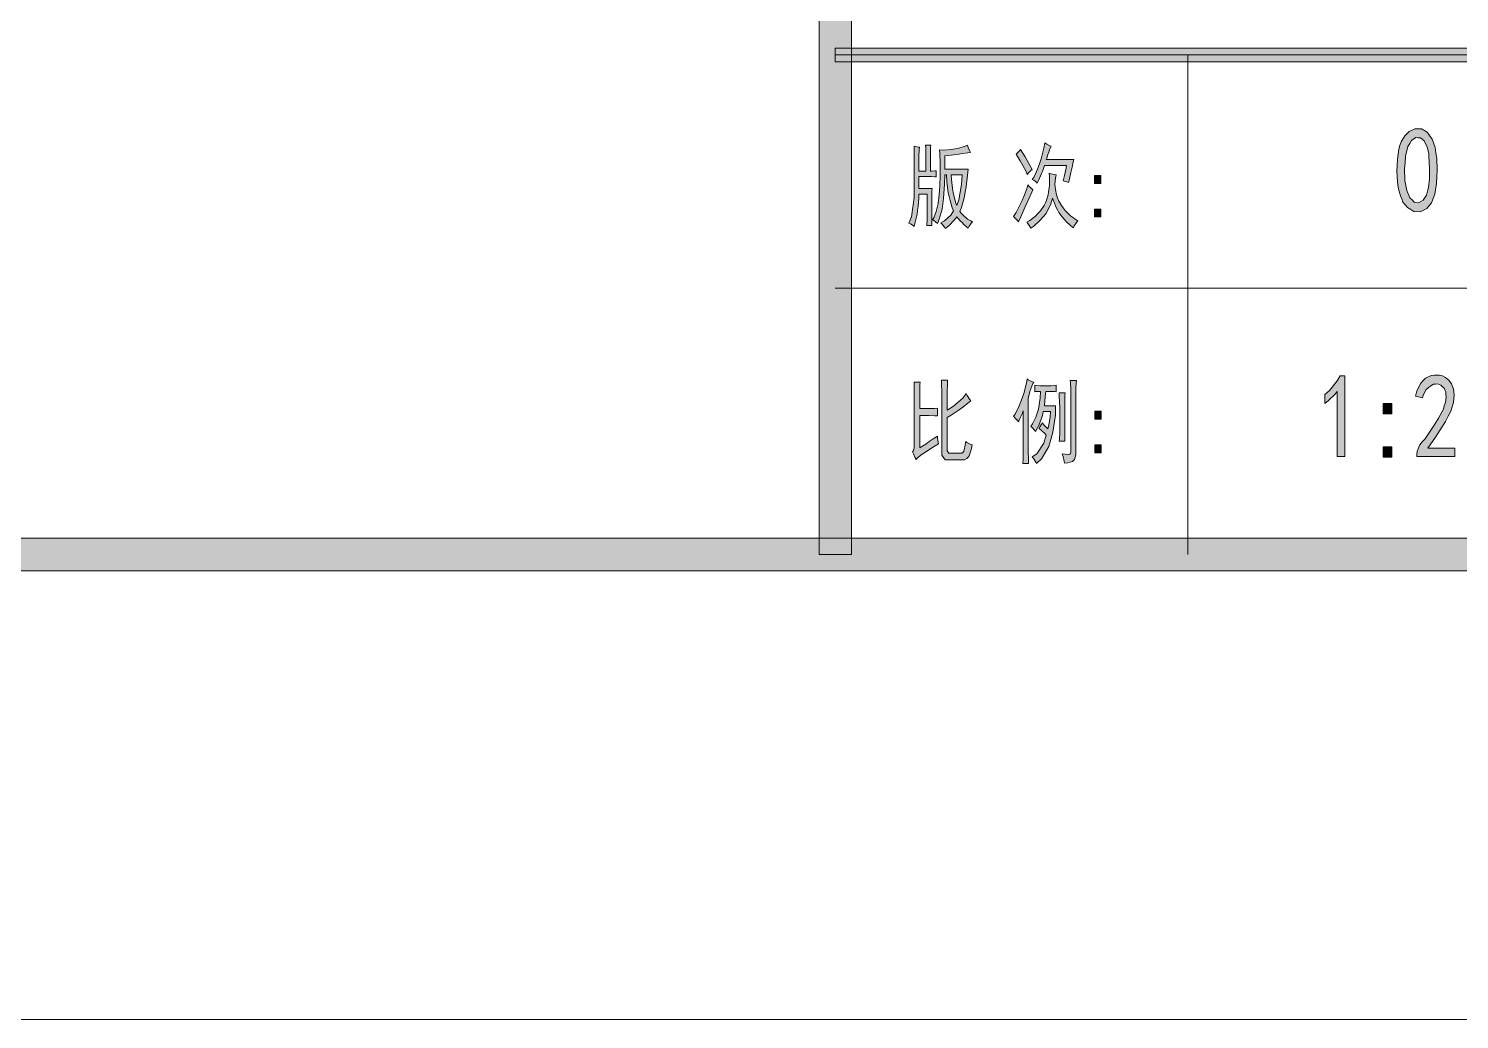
# Model space of a CAD drawing. Header units: millimetres. Extents: x -30643 to 86172, y -19411 to 63186.
# Drawn here: x 73935 to 79987, y -19411 to -15219 of the extents above; entities that cross this region are included whole.
import ezdxf

# ---------------------------------------------------------------- set-up
doc = ezdxf.new("R2010")
doc.units = ezdxf.units.MM

msp = doc.modelspace()

# ---------------------------------------------------------------- hatches: boundary and pattern name
h = msp.add_hatch(color=0)
h.dxf.hatch_style = 2
h.paths.add_polyline_path([(77415.8, -17443.9), (77278.6, -17443.9), (77278.6, 61219), (77415.8, 61219)])
h = msp.add_hatch(color=0)
h.dxf.hatch_style = 2
h.paths.add_polyline_path([(77346.8, -15360.3), (77346.8, -15301.2), (84204.9, -15301.2), (84204.9, -15360.3)])
h = msp.add_hatch(color=0)
h.paths.add_polyline_path([(79723.1, -15797.3), (79724.6, -15771.2), (79730.2, -15729.7), (79735.1, -15714.2), (79740.7, -15698.8), (79755.5, -15673.4), (79764.7, -15663.6), (79774.5, -15653.7), (79797.7, -15643.2), (79811.8, -15643.2), (79825.9, -15643.2), (79849.8, -15657.9), (79860.4, -15672), (79870.9, -15686.8), (79884.3, -15722.7), (79887.1, -15745.2), (79890.6, -15767), (79892.7, -15817), (79891.3, -15845.1), (79889.9, -15874), (79882.2, -15919.7), (79875.1, -15938), (79868.8, -15955.6), (79848.4, -15980.2), (79835, -15987.3), (79821, -15994.3), (79794.2, -15992.9), (79780.8, -15984.5), (79767.5, -15976), (79747.8, -15953.5), (79742.8, -15939.4), (79737.2, -15926.1), (79728.8, -15896.5), (79726.7, -15881), (79724.6, -15865.5), (79722.4, -15824)])
h.paths.add_polyline_path([(79756.9, -15785.3), (79754.8, -15812.8), (79756.2, -15862), (79759.7, -15883.1), (79764, -15904.2), (79777.3, -15934.5), (79786.5, -15943.6), (79795.6, -15952.8), (79813.9, -15956.3), (79823.8, -15950.7), (79832.9, -15945), (79847, -15923.2), (79851.2, -15907.1), (79856.1, -15890.9), (79860.4, -15855), (79860.4, -15835.3), (79860.4, -15816.3), (79859, -15780.4), (79857.5, -15764.9), (79856.8, -15748.7), (79849.8, -15719.9), (79843.5, -15707.2), (79837.8, -15694.5), (79821.7, -15680.5), (79811.8, -15680.5), (79802, -15679.8), (79784.4, -15692.4), (79776.6, -15705.1), (79768.9, -15717.8), (79759, -15758.6)])
h = msp.add_hatch(color=0)
h.dxf.hatch_style = 2
h.paths.add_polyline_path([(77703.6, -15721.3), (77702.2, -15733.9), (77700.8, -15757.2), (77700.8, -15767.7), (77700.8, -15821.9), (77729.6, -15821.9), (77729.6, -15749.4), (77729.6, -15741), (77729.6, -15722), (77728.9, -15712.1), (77750.7, -15712.1), (77750, -15720.6), (77749.3, -15738.9), (77749.3, -15749.4), (77749.3, -15821.9), (77756.4, -15821.9), (77769, -15821.2), (77774, -15820.5), (77774, -15846.5), (77767.6, -15845.8), (77754.3, -15845.1), (77747.2, -15845.1), (77700.8, -15845.1), (77700.8, -15895.8), (77756.4, -15895.8), (77755.7, -15906.3), (77755.7, -15936.6), (77755.7, -15956.3), (77755.7, -16052), (77734.5, -16052), (77735.3, -16024.6), (77736, -15958.4), (77736, -15919), (77700.8, -15919), (77700.8, -15936.6), (77697.3, -15971.1), (77695.1, -15988), (77693, -16004.2), (77685.3, -16038.6), (77680.4, -16056.2), (77676.1, -16052.7), (77664.9, -16045.7), (77657.8, -16042.2), (77669.8, -16015.4), (77681.1, -15933.1), (77681.1, -15877.5), (77681.1, -15821.2), (77681.1, -15741), (77680.4, -15717.1), (77686, -15718.5), (77697.3, -15720.6)])
h = msp.add_hatch(color=0)
h.paths.add_polyline_path([(77906.2, -15712.1), (77909.1, -15722), (77915.4, -15737.5), (77918.9, -15743.1), (77906.9, -15744.5), (77883, -15748), (77870.4, -15750.1), (77858.4, -15752.2), (77827.4, -15755.8), (77809.8, -15757.2), (77809.8, -15814.2), (77908.4, -15814.2), (77906.2, -15839.5), (77899.9, -15888.1), (77896.4, -15911.3), (77892.2, -15934.5), (77880.9, -15975.3), (77873.2, -15992.9), (77878.8, -15999.9), (77891.5, -16012.6), (77898.5, -16018.2), (77905.5, -16024.6), (77919.6, -16033), (77926.7, -16036.5), (77922.4, -16040.7), (77912.6, -16054.8), (77908.4, -16064), (77902, -16058.3), (77889.4, -16047.1), (77883, -16040), (77876.7, -16033.7), (77865.4, -16021), (77860.5, -16014.7), (77851.4, -16028.1), (77827.4, -16053.4), (77812, -16065.4), (77808.4, -16059.7), (77798.6, -16047.1), (77793.7, -16040.7), (77808.4, -16033), (77835.2, -16007.7), (77847.1, -15990.1), (77841.5, -15976.7), (77832.4, -15946.5), (77828.1, -15929.6), (77824.6, -15913.4), (77819, -15867.6), (77816.9, -15837.4), (77809.8, -15837.4), (77809.1, -15876.8), (77804.9, -15938), (77801.4, -15960.5), (77798.6, -15983), (77786.6, -16024.6), (77778.9, -16044.3), (77772.5, -16037.9), (77762.7, -16030.2), (77757.8, -16028.8), (77763.4, -16019.6), (77773.2, -15992.9), (77777.5, -15976), (77781.7, -15959.1), (77786.6, -15922.5), (77788, -15903.5), (77788.7, -15883.8), (77790.1, -15838.8), (77790.1, -15814.2), (77790.1, -15788.8), (77788.7, -15748), (77788, -15732.5), (77804.2, -15733.2), (77836.6, -15730.4), (77853.5, -15727.6), (77869.7, -15724.8), (77896.4, -15717.1)])
h.paths.add_polyline_path([(77836.6, -15837.4), (77838, -15857.8), (77842.9, -15895.8), (77845.7, -15912.7), (77849.2, -15930.3), (77857, -15957.7), (77860.5, -15966.9), (77869, -15942.9), (77880.2, -15878.2), (77883.7, -15837.4)])
h = msp.add_hatch(color=0)
h.dxf.hatch_style = 2
h.paths.add_polyline_path([(78130.7, -15730.4), (78149.7, -15762.1), (78173.6, -15805), (78179.3, -15815.6), (78174.3, -15819.8), (78163.8, -15829.6), (78158.2, -15836), (78152.5, -15821.2), (78129.3, -15778.3), (78111.7, -15750.8), (78116.6, -15745.9), (78125.8, -15736.1)])
h = msp.add_hatch(color=0)
h.dxf.hatch_style = 2
h.paths.add_polyline_path([(78260.2, -15717.1), (78258.1, -15719.2), (78253.2, -15731.8), (78249.6, -15741.7), (78246.1, -15751.5), (78241.2, -15767), (78239.1, -15772.6), (78355.9, -15772.6), (78353.1, -15783.2), (78348.2, -15805), (78346, -15816.3), (78343.2, -15827.5), (78336.9, -15854.3), (78333.4, -15869.8), (78326.3, -15867.6), (78315.1, -15864.1), (78310.2, -15863.4), (78315.8, -15840.2), (78323.5, -15807.8), (78324.9, -15798.7), (78232, -15798.7), (78229.2, -15806.4), (78222.9, -15823.3), (78219.4, -15832.5), (78215.2, -15841.6), (78206, -15862), (78201.1, -15872.6), (78197.6, -15868.3), (78187, -15860.6), (78180, -15857.1), (78187.7, -15846.5), (78202.5, -15813.5), (78210.2, -15791.6), (78218, -15769.8), (78229.2, -15725.5), (78233.5, -15703), (78241.2, -15708.6), (78254.6, -15714.9)])
h = msp.add_hatch(color=0)
h.dxf.hatch_style = 2
h.paths.add_polyline_path([(78281.3, -15837.4), (78277.8, -15852.2), (78275, -15877.5), (78276.4, -15888.8), (78277.8, -15900), (78282.7, -15922.5), (78286.9, -15934.5), (78290.5, -15945.8), (78303.1, -15967.6), (78310.9, -15977.4), (78319.3, -15988), (78334.8, -16004.2), (78342.5, -16011.2), (78349.6, -16017.5), (78365.7, -16028.8), (78373.5, -16033), (78367.2, -16039.3), (78358, -16054.1), (78355.2, -16062.6), (78343.2, -16053.4), (78323.5, -16035.1), (78315.1, -16025.3), (78306.6, -16016.1), (78292.6, -15996.4), (78286.9, -15985.9), (78281.3, -15976), (78270.8, -15950.7), (78265.8, -15935.9), (78258.8, -15960.5), (78238.4, -16000.6), (78225.7, -16016.1), (78212.3, -16031.6), (78186.3, -16055.5), (78174.3, -16064), (78170.1, -16056.2), (78161.7, -16043.6), (78156.8, -16037.9), (78170.1, -16030.9), (78193.3, -16012.6), (78203.9, -16001.3), (78214.5, -15990.1), (78230.6, -15967.6), (78235.6, -15956.3), (78240.5, -15944.3), (78246.8, -15921.8), (78248.2, -15911.3), (78250.3, -15900.7), (78252.5, -15882.4), (78252.5, -15876.1), (78253.2, -15869.1), (78252.5, -15846.5), (78251.8, -15831.1), (78258.8, -15833.2), (78273.6, -15836.7)])
h = msp.add_hatch(color=0)
h.dxf.hatch_style = 2
h.paths.add_polyline_path([(78469.9, -15874), (78443.2, -15874), (78443.2, -15840.2), (78469.9, -15840.2)])
h = msp.add_hatch(color=0)
h.dxf.hatch_style = 2
h.paths.add_polyline_path([(78182.8, -15900.7), (78177.9, -15910.6), (78165.2, -15938.7), (78156.8, -15957), (78149, -15975.3), (78131.4, -16014.7), (78122.3, -16036.5), (78117.3, -16030.9), (78106.1, -16019.6), (78100.5, -16013.3), (78111.7, -15996.4), (78129.3, -15962.6), (78137.1, -15945.8), (78144.1, -15929.6), (78156.8, -15896.5), (78161.7, -15880.3), (78165.9, -15885.2), (78176.5, -15895.1)])
h = msp.add_hatch(color=0)
h.dxf.hatch_style = 2
h.paths.add_polyline_path([(78469.9, -16016.1), (78443.2, -16016.1), (78443.2, -15982.3), (78469.9, -15982.3)])
h = msp.add_hatch(color=0)
h.dxf.hatch_style = 2
h.paths.add_polyline_path([(78186.3, -16714.2), (78182.1, -16720.5), (78170.1, -16755), (78163.1, -16783.8), (78163.1, -16992.1), (78163.1, -17007.6), (78163.8, -17040.7), (78163.8, -17058.3), (78140.6, -17058.3), (78141.3, -17042.1), (78142, -17010.4), (78142, -16994.9), (78142, -16835.9), (78138.5, -16845.8), (78127.9, -16869), (78121.6, -16882.4), (78118.8, -16878.8), (78108.2, -16866.9), (78100.5, -16859.1), (78108.2, -16850), (78125.1, -16814.8), (78134.2, -16789.5), (78144.1, -16763.4), (78156.1, -16719.1), (78158.2, -16700.1), (78163.1, -16704.3), (78176.5, -16711.4)])
h = msp.add_hatch(color=0)
h.dxf.hatch_style = 2
h.paths.add_polyline_path([(79469.8, -16755), (79459.3, -16767.7), (79433.2, -16793), (79417, -16804.9), (79417, -16766.9), (79437.5, -16750.1), (79469.8, -16709.9), (79482.5, -16687.4), (79501.5, -16687.4), (79501.5, -17029.4), (79469.8, -17029.4)])
h = msp.add_hatch(color=0)
h.dxf.hatch_style = 2
h.paths.add_polyline_path([(79806.9, -17021.7), (79807.6, -17006.2), (79818.8, -16979.5), (79829.4, -16967.5), (79840, -16955.5), (79866, -16918.2), (79882.2, -16892.9), (79897.7, -16867.6), (79918.8, -16828.9), (79923, -16814.8), (79927.9, -16800.7), (79931.4, -16776.8), (79930, -16766.9), (79929.3, -16757.1), (79921.6, -16740.9), (79915.2, -16733.9), (79908.9, -16727.5), (79894.1, -16721.9), (79885.7, -16723.3), (79877.3, -16724), (79861.8, -16732.5), (79854, -16738.8), (79846.3, -16745.8), (79835, -16766.9), (79830.8, -16781), (79800.5, -16774.7), (79806.9, -16752.2), (79823.1, -16718.4), (79833.6, -16708.5), (79843.5, -16698), (79866.7, -16686.7), (79880.1, -16685.3), (79888.5, -16684.6), (79902.6, -16684.6), (79908.9, -16686.7), (79915.2, -16688.1), (79928.6, -16695.2), (79935, -16700.1), (79942, -16705.7), (79953.2, -16721.9), (79957.5, -16733.2), (79961.7, -16743.7), (79965.2, -16770.5), (79963.8, -16785.9), (79962.4, -16801.4), (79950.4, -16838), (79939.2, -16859.1), (79927.9, -16880.9), (79885, -16947.8), (79853.3, -16993.5), (79968, -16993.5), (79968, -17029.4), (79806.9, -17029.4)])
h = msp.add_hatch(color=0)
h.dxf.hatch_style = 2
h.paths.add_polyline_path([(77705.7, -16714.2), (77705, -16726.8), (77704.3, -16757.1), (77704.3, -16774.7), (77704.3, -16826.8), (77732.4, -16826.8), (77743, -16826.8), (77766.9, -16826.1), (77779.6, -16825.4), (77779.6, -16857.7), (77766.9, -16857), (77743, -16856.3), (77732.4, -16856.3), (77704.3, -16856.3), (77704.3, -16992.1), (77713.4, -16986.5), (77730.3, -16976.6), (77737.4, -16971), (77744.4, -16966.1), (77765.5, -16952), (77778.9, -16942.9), (77779.6, -16952.7), (77782.4, -16968.9), (77783.1, -16975.2), (77769.7, -16983.7), (77742.3, -17001.3), (77728.2, -17010.4), (77714.1, -17019.6), (77694.4, -17035), (77689.5, -17041.4), (77685.3, -17034.3), (77677.5, -17018.2), (77673.3, -17009), (77676.1, -17006.2), (77680.4, -16993.5), (77681.1, -16984.4), (77681.1, -16777.5), (77681.1, -16759.2), (77681.1, -16727.5), (77680.4, -16714.2)])
h = msp.add_hatch(color=0)
h.dxf.hatch_style = 2
h.paths.add_polyline_path([(77821.1, -16706.4), (77821.1, -16722.6), (77820.4, -16753.6), (77820.4, -16768.4), (77820.4, -16833.1), (77847.1, -16816.2), (77887.2, -16781.7), (77899.9, -16763.4), (77904.8, -16771.9), (77914.7, -16787.4), (77919.6, -16794.4), (77912.6, -16800), (77892.9, -16814.8), (77880.2, -16824.6), (77866.8, -16834.5), (77837.3, -16854.2), (77820.4, -16864.1), (77820.4, -16993.5), (77820.4, -17004.8), (77827.4, -17015.3), (77834.5, -17015.3), (77878.1, -17015.3), (77882.3, -17015.3), (77887.9, -17010.4), (77890.1, -17006.2), (77892.2, -17001.3), (77896.4, -16981.6), (77899.2, -16966.1), (77903.4, -16969.6), (77916.8, -16976.6), (77925.9, -16979.5), (77921.7, -17000.6), (77912.6, -17026.6), (77908.4, -17032.2), (77903.4, -17037.9), (77893.6, -17042.8), (77888.7, -17042.8), (77827.4, -17042.8), (77812, -17042.8), (77797.2, -17023.8), (77797.2, -17004.8), (77797.2, -16774.7), (77797.2, -16757.8), (77796.5, -16723.3), (77795.8, -16706.4)])
h = msp.add_hatch(color=0)
h.dxf.hatch_style = 2
h.paths.add_polyline_path([(78251, -16729.7), (78259.5, -16729.7), (78274.3, -16728.9), (78281.3, -16728.2), (78281.3, -16755.7), (78274.3, -16755), (78260.9, -16754.3), (78253.2, -16754.3), (78237, -16754.3), (78236.3, -16763.4), (78233.5, -16793.7), (78231.3, -16814.8), (78278.5, -16814.8), (78277.8, -16854.9), (78267.2, -16926), (78258.1, -16956.9), (78249.6, -16987.2), (78219.4, -17038.6), (78197.6, -17058.3), (78195.5, -17052.6), (78186.3, -17038.6), (78179.3, -17030.8), (78199, -17018.2), (78229.2, -16973.1), (78239.1, -16939.3), (78234.2, -16933.7), (78219.4, -16918.9), (78209.5, -16910.5), (78212.3, -16904.2), (78219.4, -16892.9), (78222.2, -16887.3), (78230.6, -16896.4), (78242.6, -16909.1), (78246.1, -16911.9), (78249.6, -16897.1), (78255.3, -16861.2), (78256.7, -16839.4), (78226.4, -16839.4), (78223.6, -16855.6), (78207.4, -16897.8), (78194, -16923.9), (78189.8, -16918.2), (78179.3, -16907), (78173.6, -16902.8), (78181.4, -16891.5), (78195.5, -16863.4), (78201.1, -16846.5), (78206.7, -16828.9), (78213.8, -16783.1), (78215.2, -16754.3), (78206, -16754.3), (78194, -16755), (78190.5, -16755.7), (78190.5, -16728.2), (78196.2, -16728.9), (78211.6, -16729.7), (78220.8, -16729.7)])
h = msp.add_hatch(color=0)
h.dxf.hatch_style = 2
h.paths.add_polyline_path([(78319.3, -16760.6), (78317.9, -16771.2), (78317.2, -16801.4), (78317.2, -16821.1), (78317.2, -16910.5), (78317.2, -16928.8), (78317.2, -16955.5), (78317.9, -16964.7), (78294, -16964.7), (78294.7, -16955.5), (78296.1, -16929.5), (78296.1, -16911.9), (78296.1, -16819), (78295.4, -16801.4), (78294, -16771.9), (78294, -16760.6)])
h = msp.add_hatch(color=0)
h.dxf.hatch_style = 2
h.paths.add_polyline_path([(78366.5, -16707.8), (78365.7, -16717.7), (78364.3, -16741.6), (78364.3, -16755.7), (78364.3, -17006.2), (78364.3, -17022.4), (78359.4, -17042.1), (78355.2, -17046.3), (78350.3, -17049.8), (78330.6, -17055.5), (78315.8, -17056.9), (78315.1, -17048.4), (78310.2, -17029.4), (78306.6, -17018.2), (78318.6, -17019.6), (78333.4, -17021), (78336.2, -17019.6), (78339.7, -17018.9), (78343.2, -17010.4), (78343.2, -17002.7), (78343.2, -16757.8), (78343.2, -16743), (78342.5, -16718.4), (78341.1, -16707.8)])
h = msp.add_hatch(color=0)
h.dxf.hatch_style = 2
h.paths.add_polyline_path([(79700.6, -16848.6), (79664, -16848.6), (79664, -16804.9), (79700.6, -16804.9)])
h = msp.add_hatch(color=0)
h.dxf.hatch_style = 2
h.paths.add_polyline_path([(78472, -16871.8), (78445.3, -16871.8), (78445.3, -16838), (78472, -16838)])
h = msp.add_hatch(color=0)
h.dxf.hatch_style = 2
h.paths.add_polyline_path([(78472, -17013.9), (78445.3, -17013.9), (78445.3, -16979.5), (78472, -16979.5)])
h = msp.add_hatch(color=0)
h.dxf.hatch_style = 2
h.paths.add_polyline_path([(79700.6, -17031.5), (79664, -17031.5), (79664, -16987.9), (79700.6, -16987.9)])
h = msp.add_hatch(color=0)
h.dxf.hatch_style = 2
h.paths.add_polyline_path([(-25795.6, -17512.8), (-25657.7, -17374.9), (84136.6, -17374.9), (84273.8, -17512.8)])

# ---------------------------------------------------------------- linework, layer by layer
at = {"color": 0, "lineweight": 0}
for points in [[(-30643.3, -19410.7), (86171.7, -19410.7), (86171.7, 63185.8), (-30643.3, 63185.8)], [(77415.8, -17443.9), (77278.6, -17443.9), (77278.6, 61219), (77415.8, 61219)], [(77346.8, -15360.3), (77346.8, -15301.2), (84204.9, -15301.2), (84204.9, -15360.3)], [(79723.1, -15797.3), (79724.6, -15771.2), (79730.2, -15729.7), (79735.1, -15714.2), (79740.7, -15698.8), (79755.5, -15673.4), (79764.7, -15663.6), (79774.5, -15653.7), (79797.7, -15643.2), (79811.8, -15643.2), (79825.9, -15643.2), (79849.8, -15657.9), (79860.4, -15672), (79870.9, -15686.8), (79884.3, -15722.7), (79887.1, -15745.2), (79890.6, -15767), (79892.7, -15817), (79891.3, -15845.1), (79889.9, -15874), (79882.2, -15919.7), (79875.1, -15938), (79868.8, -15955.6), (79848.4, -15980.2), (79835, -15987.3), (79821, -15994.3), (79794.2, -15992.9), (79780.8, -15984.5), (79767.5, -15976), (79747.8, -15953.5), (79742.8, -15939.4), (79737.2, -15926.1), (79728.8, -15896.5), (79726.7, -15881), (79724.6, -15865.5), (79722.4, -15824)], [(77703.6, -15721.3), (77702.2, -15733.9), (77700.8, -15757.2), (77700.8, -15767.7), (77700.8, -15821.9), (77729.6, -15821.9), (77729.6, -15749.4), (77729.6, -15741), (77729.6, -15722), (77728.9, -15712.1), (77750.7, -15712.1), (77750, -15720.6), (77749.3, -15738.9), (77749.3, -15749.4), (77749.3, -15821.9), (77756.4, -15821.9), (77769, -15821.2), (77774, -15820.5), (77774, -15846.5), (77767.6, -15845.8), (77754.3, -15845.1), (77747.2, -15845.1), (77700.8, -15845.1), (77700.8, -15895.8), (77756.4, -15895.8), (77755.7, -15906.3), (77755.7, -15936.6), (77755.7, -15956.3), (77755.7, -16052), (77734.5, -16052), (77735.3, -16024.6), (77736, -15958.4), (77736, -15919), (77700.8, -15919), (77700.8, -15936.6), (77697.3, -15971.1), (77695.1, -15988), (77693, -16004.2), (77685.3, -16038.6), (77680.4, -16056.2), (77676.1, -16052.7), (77664.9, -16045.7), (77657.8, -16042.2), (77669.8, -16015.4), (77681.1, -15933.1), (77681.1, -15877.5), (77681.1, -15821.2), (77681.1, -15741), (77680.4, -15717.1), (77686, -15718.5), (77697.3, -15720.6)], [(77906.2, -15712.1), (77909.1, -15722), (77915.4, -15737.5), (77918.9, -15743.1), (77906.9, -15744.5), (77883, -15748), (77870.4, -15750.1), (77858.4, -15752.2), (77827.4, -15755.8), (77809.8, -15757.2), (77809.8, -15814.2), (77908.4, -15814.2), (77906.2, -15839.5), (77899.9, -15888.1), (77896.4, -15911.3), (77892.2, -15934.5), (77880.9, -15975.3), (77873.2, -15992.9), (77878.8, -15999.9), (77891.5, -16012.6), (77898.5, -16018.2), (77905.5, -16024.6), (77919.6, -16033), (77926.7, -16036.5), (77922.4, -16040.7), (77912.6, -16054.8), (77908.4, -16064), (77902, -16058.3), (77889.4, -16047.1), (77883, -16040), (77876.7, -16033.7), (77865.4, -16021), (77860.5, -16014.7), (77851.4, -16028.1), (77827.4, -16053.4), (77812, -16065.4), (77808.4, -16059.7), (77798.6, -16047.1), (77793.7, -16040.7), (77808.4, -16033), (77835.2, -16007.7), (77847.1, -15990.1), (77841.5, -15976.7), (77832.4, -15946.5), (77828.1, -15929.6), (77824.6, -15913.4), (77819, -15867.6), (77816.9, -15837.4), (77809.8, -15837.4), (77809.1, -15876.8), (77804.9, -15938), (77801.4, -15960.5), (77798.6, -15983), (77786.6, -16024.6), (77778.9, -16044.3), (77772.5, -16037.9), (77762.7, -16030.2), (77757.8, -16028.8), (77763.4, -16019.6), (77773.2, -15992.9), (77777.5, -15976), (77781.7, -15959.1), (77786.6, -15922.5), (77788, -15903.5), (77788.7, -15883.8), (77790.1, -15838.8), (77790.1, -15814.2), (77790.1, -15788.8), (77788.7, -15748), (77788, -15732.5), (77804.2, -15733.2), (77836.6, -15730.4), (77853.5, -15727.6), (77869.7, -15724.8), (77896.4, -15717.1)], [(78130.7, -15730.4), (78149.7, -15762.1), (78173.6, -15805), (78179.3, -15815.6), (78174.3, -15819.8), (78163.8, -15829.6), (78158.2, -15836), (78152.5, -15821.2), (78129.3, -15778.3), (78111.7, -15750.8), (78116.6, -15745.9), (78125.8, -15736.1)], [(78260.2, -15717.1), (78258.1, -15719.2), (78253.2, -15731.8), (78249.6, -15741.7), (78246.1, -15751.5), (78241.2, -15767), (78239.1, -15772.6), (78355.9, -15772.6), (78353.1, -15783.2), (78348.2, -15805), (78346, -15816.3), (78343.2, -15827.5), (78336.9, -15854.3), (78333.4, -15869.8), (78326.3, -15867.6), (78315.1, -15864.1), (78310.2, -15863.4), (78315.8, -15840.2), (78323.5, -15807.8), (78324.9, -15798.7), (78232, -15798.7), (78229.2, -15806.4), (78222.9, -15823.3), (78219.4, -15832.5), (78215.2, -15841.6), (78206, -15862), (78201.1, -15872.6), (78197.6, -15868.3), (78187, -15860.6), (78180, -15857.1), (78187.7, -15846.5), (78202.5, -15813.5), (78210.2, -15791.6), (78218, -15769.8), (78229.2, -15725.5), (78233.5, -15703), (78241.2, -15708.6), (78254.6, -15714.9)], [(79756.9, -15785.3), (79754.8, -15812.8), (79756.2, -15862), (79759.7, -15883.1), (79764, -15904.2), (79777.3, -15934.5), (79786.5, -15943.6), (79795.6, -15952.8), (79813.9, -15956.3), (79823.8, -15950.7), (79832.9, -15945), (79847, -15923.2), (79851.2, -15907.1), (79856.1, -15890.9), (79860.4, -15855), (79860.4, -15835.3), (79860.4, -15816.3), (79859, -15780.4), (79857.5, -15764.9), (79856.8, -15748.7), (79849.8, -15719.9), (79843.5, -15707.2), (79837.8, -15694.5), (79821.7, -15680.5), (79811.8, -15680.5), (79802, -15679.8), (79784.4, -15692.4), (79776.6, -15705.1), (79768.9, -15717.8), (79759, -15758.6)], [(77836.6, -15837.4), (77838, -15857.8), (77842.9, -15895.8), (77845.7, -15912.7), (77849.2, -15930.3), (77857, -15957.7), (77860.5, -15966.9), (77869, -15942.9), (77880.2, -15878.2), (77883.7, -15837.4)], [(78281.3, -15837.4), (78277.8, -15852.2), (78275, -15877.5), (78276.4, -15888.8), (78277.8, -15900), (78282.7, -15922.5), (78286.9, -15934.5), (78290.5, -15945.8), (78303.1, -15967.6), (78310.9, -15977.4), (78319.3, -15988), (78334.8, -16004.2), (78342.5, -16011.2), (78349.6, -16017.5), (78365.7, -16028.8), (78373.5, -16033), (78367.2, -16039.3), (78358, -16054.1), (78355.2, -16062.6), (78343.2, -16053.4), (78323.5, -16035.1), (78315.1, -16025.3), (78306.6, -16016.1), (78292.6, -15996.4), (78286.9, -15985.9), (78281.3, -15976), (78270.8, -15950.7), (78265.8, -15935.9), (78258.8, -15960.5), (78238.4, -16000.6), (78225.7, -16016.1), (78212.3, -16031.6), (78186.3, -16055.5), (78174.3, -16064), (78170.1, -16056.2), (78161.7, -16043.6), (78156.8, -16037.9), (78170.1, -16030.9), (78193.3, -16012.6), (78203.9, -16001.3), (78214.5, -15990.1), (78230.6, -15967.6), (78235.6, -15956.3), (78240.5, -15944.3), (78246.8, -15921.8), (78248.2, -15911.3), (78250.3, -15900.7), (78252.5, -15882.4), (78252.5, -15876.1), (78253.2, -15869.1), (78252.5, -15846.5), (78251.8, -15831.1), (78258.8, -15833.2), (78273.6, -15836.7)], [(78469.9, -15874), (78443.2, -15874), (78443.2, -15840.2), (78469.9, -15840.2)], [(78182.8, -15900.7), (78177.9, -15910.6), (78165.2, -15938.7), (78156.8, -15957), (78149, -15975.3), (78131.4, -16014.7), (78122.3, -16036.5), (78117.3, -16030.9), (78106.1, -16019.6), (78100.5, -16013.3), (78111.7, -15996.4), (78129.3, -15962.6), (78137.1, -15945.8), (78144.1, -15929.6), (78156.8, -15896.5), (78161.7, -15880.3), (78165.9, -15885.2), (78176.5, -15895.1)], [(78469.9, -16016.1), (78443.2, -16016.1), (78443.2, -15982.3), (78469.9, -15982.3)], [(78186.3, -16714.2), (78182.1, -16720.5), (78170.1, -16755), (78163.1, -16783.8), (78163.1, -16992.1), (78163.1, -17007.6), (78163.8, -17040.7), (78163.8, -17058.3), (78140.6, -17058.3), (78141.3, -17042.1), (78142, -17010.4), (78142, -16994.9), (78142, -16835.9), (78138.5, -16845.8), (78127.9, -16869), (78121.6, -16882.4), (78118.8, -16878.8), (78108.2, -16866.9), (78100.5, -16859.1), (78108.2, -16850), (78125.1, -16814.8), (78134.2, -16789.5), (78144.1, -16763.4), (78156.1, -16719.1), (78158.2, -16700.1), (78163.1, -16704.3), (78176.5, -16711.4)], [(79469.8, -16755), (79459.3, -16767.7), (79433.2, -16793), (79417, -16804.9), (79417, -16766.9), (79437.5, -16750.1), (79469.8, -16709.9), (79482.5, -16687.4), (79501.5, -16687.4), (79501.5, -17029.4), (79469.8, -17029.4)], [(79806.9, -17021.7), (79807.6, -17006.2), (79818.8, -16979.5), (79829.4, -16967.5), (79840, -16955.5), (79866, -16918.2), (79882.2, -16892.9), (79897.7, -16867.6), (79918.8, -16828.9), (79923, -16814.8), (79927.9, -16800.7), (79931.4, -16776.8), (79930, -16766.9), (79929.3, -16757.1), (79921.6, -16740.9), (79915.2, -16733.9), (79908.9, -16727.5), (79894.1, -16721.9), (79885.7, -16723.3), (79877.3, -16724), (79861.8, -16732.5), (79854, -16738.8), (79846.3, -16745.8), (79835, -16766.9), (79830.8, -16781), (79800.5, -16774.7), (79806.9, -16752.2), (79823.1, -16718.4), (79833.6, -16708.5), (79843.5, -16698), (79866.7, -16686.7), (79880.1, -16685.3), (79888.5, -16684.6), (79902.6, -16684.6), (79908.9, -16686.7), (79915.2, -16688.1), (79928.6, -16695.2), (79935, -16700.1), (79942, -16705.7), (79953.2, -16721.9), (79957.5, -16733.2), (79961.7, -16743.7), (79965.2, -16770.5), (79963.8, -16785.9), (79962.4, -16801.4), (79950.4, -16838), (79939.2, -16859.1), (79927.9, -16880.9), (79885, -16947.8), (79853.3, -16993.5), (79968, -16993.5), (79968, -17029.4), (79806.9, -17029.4)], [(77705.7, -16714.2), (77705, -16726.8), (77704.3, -16757.1), (77704.3, -16774.7), (77704.3, -16826.8), (77732.4, -16826.8), (77743, -16826.8), (77766.9, -16826.1), (77779.6, -16825.4), (77779.6, -16857.7), (77766.9, -16857), (77743, -16856.3), (77732.4, -16856.3), (77704.3, -16856.3), (77704.3, -16992.1), (77713.4, -16986.5), (77730.3, -16976.6), (77737.4, -16971), (77744.4, -16966.1), (77765.5, -16952), (77778.9, -16942.9), (77779.6, -16952.7), (77782.4, -16968.9), (77783.1, -16975.2), (77769.7, -16983.7), (77742.3, -17001.3), (77728.2, -17010.4), (77714.1, -17019.6), (77694.4, -17035), (77689.5, -17041.4), (77685.3, -17034.3), (77677.5, -17018.2), (77673.3, -17009), (77676.1, -17006.2), (77680.4, -16993.5), (77681.1, -16984.4), (77681.1, -16777.5), (77681.1, -16759.2), (77681.1, -16727.5), (77680.4, -16714.2)], [(77821.1, -16706.4), (77821.1, -16722.6), (77820.4, -16753.6), (77820.4, -16768.4), (77820.4, -16833.1), (77847.1, -16816.2), (77887.2, -16781.7), (77899.9, -16763.4), (77904.8, -16771.9), (77914.7, -16787.4), (77919.6, -16794.4), (77912.6, -16800), (77892.9, -16814.8), (77880.2, -16824.6), (77866.8, -16834.5), (77837.3, -16854.2), (77820.4, -16864.1), (77820.4, -16993.5), (77820.4, -17004.8), (77827.4, -17015.3), (77834.5, -17015.3), (77878.1, -17015.3), (77882.3, -17015.3), (77887.9, -17010.4), (77890.1, -17006.2), (77892.2, -17001.3), (77896.4, -16981.6), (77899.2, -16966.1), (77903.4, -16969.6), (77916.8, -16976.6), (77925.9, -16979.5), (77921.7, -17000.6), (77912.6, -17026.6), (77908.4, -17032.2), (77903.4, -17037.9), (77893.6, -17042.8), (77888.7, -17042.8), (77827.4, -17042.8), (77812, -17042.8), (77797.2, -17023.8), (77797.2, -17004.8), (77797.2, -16774.7), (77797.2, -16757.8), (77796.5, -16723.3), (77795.8, -16706.4)], [(78251, -16729.7), (78259.5, -16729.7), (78274.3, -16728.9), (78281.3, -16728.2), (78281.3, -16755.7), (78274.3, -16755), (78260.9, -16754.3), (78253.2, -16754.3), (78237, -16754.3), (78236.3, -16763.4), (78233.5, -16793.7), (78231.3, -16814.8), (78278.5, -16814.8), (78277.8, -16854.9), (78267.2, -16926), (78258.1, -16956.9), (78249.6, -16987.2), (78219.4, -17038.6), (78197.6, -17058.3), (78195.5, -17052.6), (78186.3, -17038.6), (78179.3, -17030.8), (78199, -17018.2), (78229.2, -16973.1), (78239.1, -16939.3), (78234.2, -16933.7), (78219.4, -16918.9), (78209.5, -16910.5), (78212.3, -16904.2), (78219.4, -16892.9), (78222.2, -16887.3), (78230.6, -16896.4), (78242.6, -16909.1), (78246.1, -16911.9), (78249.6, -16897.1), (78255.3, -16861.2), (78256.7, -16839.4), (78226.4, -16839.4), (78223.6, -16855.6), (78207.4, -16897.8), (78194, -16923.9), (78189.8, -16918.2), (78179.3, -16907), (78173.6, -16902.8), (78181.4, -16891.5), (78195.5, -16863.4), (78201.1, -16846.5), (78206.7, -16828.9), (78213.8, -16783.1), (78215.2, -16754.3), (78206, -16754.3), (78194, -16755), (78190.5, -16755.7), (78190.5, -16728.2), (78196.2, -16728.9), (78211.6, -16729.7), (78220.8, -16729.7)], [(78319.3, -16760.6), (78317.9, -16771.2), (78317.2, -16801.4), (78317.2, -16821.1), (78317.2, -16910.5), (78317.2, -16928.8), (78317.2, -16955.5), (78317.9, -16964.7), (78294, -16964.7), (78294.7, -16955.5), (78296.1, -16929.5), (78296.1, -16911.9), (78296.1, -16819), (78295.4, -16801.4), (78294, -16771.9), (78294, -16760.6)], [(78366.5, -16707.8), (78365.7, -16717.7), (78364.3, -16741.6), (78364.3, -16755.7), (78364.3, -17006.2), (78364.3, -17022.4), (78359.4, -17042.1), (78355.2, -17046.3), (78350.3, -17049.8), (78330.6, -17055.5), (78315.8, -17056.9), (78315.1, -17048.4), (78310.2, -17029.4), (78306.6, -17018.2), (78318.6, -17019.6), (78333.4, -17021), (78336.2, -17019.6), (78339.7, -17018.9), (78343.2, -17010.4), (78343.2, -17002.7), (78343.2, -16757.8), (78343.2, -16743), (78342.5, -16718.4), (78341.1, -16707.8)], [(79700.6, -16848.6), (79664, -16848.6), (79664, -16804.9), (79700.6, -16804.9)], [(78472, -16871.8), (78445.3, -16871.8), (78445.3, -16838), (78472, -16838)], [(78472, -17013.9), (78445.3, -17013.9), (78445.3, -16979.5), (78472, -16979.5)], [(79700.6, -17031.5), (79664, -17031.5), (79664, -16987.9), (79700.6, -16987.9)], [(-25795.6, -17512.8), (-25657.7, -17374.9), (84136.6, -17374.9), (84273.8, -17512.8)]]:
    msp.add_lwpolyline(points, close=True, dxfattribs=at)
for points in [[(84204.9, -15330.7), (77346.8, -15330.7)], [(78837.9, -15330.7), (78837.9, -17443.9)], [(77346.8, -16316.6), (84204.9, -16316.6)]]:
    msp.add_lwpolyline(points, dxfattribs=at)

doc.saveas('drawing.dxf')
